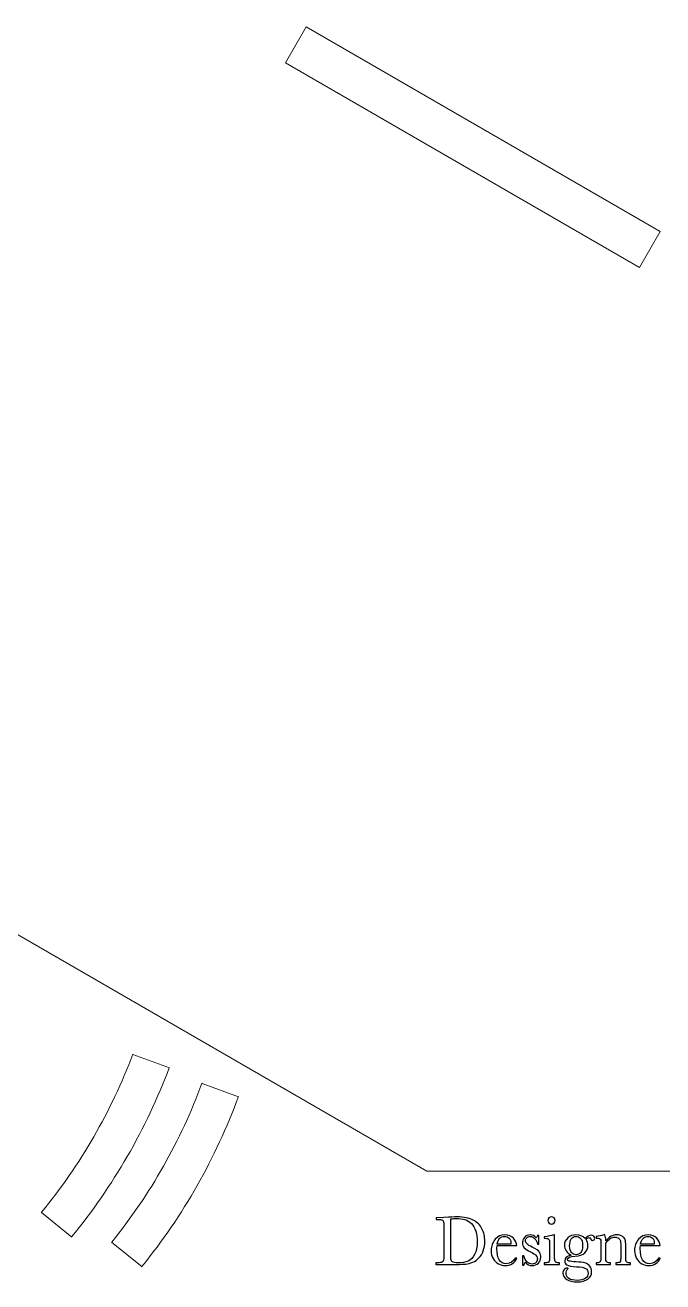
# Model space of a CAD drawing. Header units: centimetres. Extents: x -233 to -82, y 123 to 153.
# Drawn here: x -132.97 to -127.9, y 123.87 to 133.86 of the extents above; entities that cross this region are included whole.
import ezdxf

# ---------------------------------------------------------------- set-up
doc = ezdxf.new("R2010")
doc.units = ezdxf.units.CM
doc.header["$MEASUREMENT"] = 0
doc.layers.add('layer 1', color=7, linetype='Continuous')

msp = doc.modelspace()

# ---------------------------------------------------------------- linework, layer by layer
at = {"layer": 'layer 1', "color": 1, "lineweight": 9}
for points, knots in [([(-126.51636, 152.75145), (-126.51636, 152.75145), (-129.7739, 152.75145), (-129.7739, 152.75145), (-129.7739, 152.75145), (-129.7739, 152.75145), (-136.26995, 149.00072), (-136.26995, 149.00072), (-136.26995, 149.00072), (-136.26995, 149.00072), (-140.02277, 142.50252), (-140.02277, 142.50252), (-140.02277, 142.50252), (-140.02277, 142.50252), (-140.02277, 134.99898), (-140.02277, 134.99898), (-140.02277, 134.99898), (-140.02277, 134.99898), (-136.26995, 128.50081), (-136.26995, 128.50081), (-136.26995, 128.50081), (-136.26995, 128.50081), (-129.7739, 124.74796), (-129.7739, 124.74796), (-129.7739, 124.74796), (-129.7739, 124.74796), (-122.27036, 124.74796), (-122.27036, 124.74796), (-122.27036, 124.74796), (-122.27036, 124.74796), (-115.77213, 128.50081), (-115.77213, 128.50081), (-115.77213, 128.50081), (-115.77213, 128.50081), (-112.02146, 134.99898), (-112.02146, 134.99898), (-112.02146, 134.99898), (-112.02146, 134.99898), (-112.02146, 142.50252), (-112.02146, 142.50252), (-112.02146, 142.50252), (-112.02146, 142.50252), (-115.77213, 149.00072), (-115.77213, 149.00072), (-115.77213, 149.00072), (-115.77213, 149.00072), (-122.27036, 152.75145), (-122.27036, 152.75145), (-122.27036, 152.75145), (-122.27036, 152.75145), (-125.51514, 152.75145), (-125.51514, 152.75145)], [0, 0, 0, 0, 0.0714286, 0.0714286, 0.0714286, 0.0714286, 0.1428571, 0.1428571, 0.1428571, 0.1428571, 0.2142857, 0.2142857, 0.2142857, 0.2142857, 0.2857143, 0.2857143, 0.2857143, 0.2857143, 0.3571429, 0.3571429, 0.3571429, 0.3571429, 0.4285714, 0.4285714, 0.4285714, 0.4285714, 0.5, 0.5, 0.5, 0.5, 0.5714286, 0.5714286, 0.5714286, 0.5714286, 0.6428571, 0.6428571, 0.6428571, 0.6428571, 0.7142857, 0.7142857, 0.7142857, 0.7142857, 0.7857143, 0.7857143, 0.7857143, 0.7857143, 0.8571429, 0.8571429, 0.8571429, 0.8571429, 1, 1, 1, 1]), ([(-128.08057, 131.93404), (-128.08057, 131.93404), (-130.89788, 133.56176), (-130.89788, 133.56176), (-130.89788, 133.56176), (-130.89788, 133.56176), (-130.73281, 133.84747), (-130.73281, 133.84747), (-130.73281, 133.84747), (-130.73281, 133.84747), (-127.91547, 132.21983), (-127.91547, 132.21983), (-127.91547, 132.21983), (-127.91547, 132.21983), (-128.08057, 131.93404), (-128.08057, 131.93404)], [0, 0, 0, 0, 0.2, 0.2, 0.2, 0.2, 0.4, 0.4, 0.4, 0.4, 0.6, 0.6, 0.6, 0.6, 1, 1, 1, 1]), ([(-132.59908, 124.22368), (-132.26814, 124.62662), (-132.00571, 125.08125), (-131.82223, 125.56935), (-131.82223, 125.56935), (-131.82223, 125.56935), (-131.82078, 125.56769), (-131.82078, 125.56769), (-131.82078, 125.56769), (-131.82078, 125.56769), (-132.11073, 125.67564), (-132.11073, 125.67564), (-132.11073, 125.67564), (-132.11073, 125.67564), (-132.11154, 125.67808), (-132.11154, 125.67808), (-132.11154, 125.67808), (-132.28303, 125.22165), (-132.52845, 124.79659), (-132.83791, 124.41986), (-132.83791, 124.41986), (-132.83791, 124.41986), (-132.83886, 124.41834), (-132.83886, 124.41834), (-132.83886, 124.41834), (-132.83886, 124.41834), (-132.59756, 124.22149), (-132.59756, 124.22149)], [0, 0, 0, 0, 0.125, 0.125, 0.125, 0.125, 0.25, 0.25, 0.25, 0.25, 0.375, 0.375, 0.375, 0.375, 0.5, 0.5, 0.5, 0.5, 0.625, 0.625, 0.625, 0.625, 0.75, 0.75, 0.75, 0.75, 1, 1, 1, 1]), ([(-132.03887, 123.98869), (-131.71079, 124.39393), (-131.45153, 124.85039), (-131.27147, 125.33976), (-131.27147, 125.33976), (-131.27147, 125.33976), (-131.26999, 125.33814), (-131.26999, 125.33814), (-131.26999, 125.33814), (-131.26999, 125.33814), (-131.56072, 125.44408), (-131.56072, 125.44408), (-131.56072, 125.44408), (-131.56072, 125.44408), (-131.56153, 125.44644), (-131.56153, 125.44644), (-131.56153, 125.44644), (-131.7298, 124.98889), (-131.97227, 124.5621), (-132.27908, 124.18321), (-132.27908, 124.18321), (-132.27908, 124.18321), (-132.28003, 124.18166), (-132.28003, 124.18166), (-132.28003, 124.18166), (-132.28003, 124.18166), (-132.03736, 123.9865), (-132.03736, 123.9865)], [0, 0, 0, 0, 0.125, 0.125, 0.125, 0.125, 0.25, 0.25, 0.25, 0.25, 0.375, 0.375, 0.375, 0.375, 0.5, 0.5, 0.5, 0.5, 0.625, 0.625, 0.625, 0.625, 0.75, 0.75, 0.75, 0.75, 1, 1, 1, 1])]:
    msp.add_open_spline(points, degree=3, knots=knots, dxfattribs=at)
at = {"layer": 'layer 1'}
for points, knots in [([(-129.69833, 124.37602), (-129.69833, 124.37602), (-129.63689, 124.37906), (-129.63689, 124.37906), (-129.63689, 124.37906), (-129.58569, 124.38162), (-129.55113, 124.3829), (-129.53337, 124.3829), (-129.53337, 124.3829), (-129.47785, 124.3829), (-129.43449, 124.37442), (-129.40345, 124.35762), (-129.40345, 124.35762), (-129.37241, 124.34066), (-129.34937, 124.31778), (-129.33417, 124.28882), (-129.33417, 124.28882), (-129.31897, 124.25986), (-129.31145, 124.22642), (-129.31145, 124.1885), (-129.31145, 124.1885), (-129.31145, 124.16114), (-129.31561, 124.13618), (-129.32377, 124.11346), (-129.32377, 124.11346), (-129.33209, 124.09074), (-129.34345, 124.07186), (-129.35785, 124.05698), (-129.35785, 124.05698), (-129.37225, 124.0421), (-129.38889, 124.03074), (-129.40793, 124.0229), (-129.40793, 124.0229), (-129.42697, 124.01506), (-129.44505, 124.0101), (-129.46217, 124.00818), (-129.46217, 124.00818), (-129.47929, 124.00626), (-129.50329, 124.0053), (-129.53433, 124.0053), (-129.53433, 124.0053), (-129.53433, 124.0053), (-129.70009, 124.0053), (-129.70009, 124.0053), (-129.70009, 124.0053), (-129.70009, 124.0053), (-129.70009, 124.01794), (-129.70009, 124.01794), (-129.70009, 124.01794), (-129.70009, 124.01794), (-129.68457, 124.01794), (-129.68457, 124.01794), (-129.68457, 124.01794), (-129.66857, 124.01794), (-129.65753, 124.02002), (-129.65129, 124.02402), (-129.65129, 124.02402), (-129.64521, 124.02802), (-129.64121, 124.03442), (-129.63945, 124.0429), (-129.63945, 124.0429), (-129.63769, 124.05138), (-129.63689, 124.07138), (-129.63689, 124.10258), (-129.63689, 124.10258), (-129.63689, 124.10258), (-129.63689, 124.2829), (-129.63689, 124.2829), (-129.63689, 124.2829), (-129.63689, 124.31266), (-129.63769, 124.33186), (-129.63945, 124.34066), (-129.63945, 124.34066), (-129.64121, 124.3493), (-129.64489, 124.35522), (-129.65049, 124.35858), (-129.65049, 124.35858), (-129.65609, 124.36178), (-129.66841, 124.36338), (-129.68729, 124.36338), (-129.68729, 124.36338), (-129.68729, 124.36338), (-129.69833, 124.36338), (-129.69833, 124.36338), (-129.69833, 124.36338), (-129.69833, 124.36338), (-129.69833, 124.37602), (-129.69833, 124.37602)], [0, 0, 0, 0, 0.0434783, 0.0434783, 0.0434783, 0.0434783, 0.0869565, 0.0869565, 0.0869565, 0.0869565, 0.1304348, 0.1304348, 0.1304348, 0.1304348, 0.173913, 0.173913, 0.173913, 0.173913, 0.2173913, 0.2173913, 0.2173913, 0.2173913, 0.2608696, 0.2608696, 0.2608696, 0.2608696, 0.3043478, 0.3043478, 0.3043478, 0.3043478, 0.3478261, 0.3478261, 0.3478261, 0.3478261, 0.3913043, 0.3913043, 0.3913043, 0.3913043, 0.4347826, 0.4347826, 0.4347826, 0.4347826, 0.4782609, 0.4782609, 0.4782609, 0.4782609, 0.5217391, 0.5217391, 0.5217391, 0.5217391, 0.5652174, 0.5652174, 0.5652174, 0.5652174, 0.6086957, 0.6086957, 0.6086957, 0.6086957, 0.6521739, 0.6521739, 0.6521739, 0.6521739, 0.6956522, 0.6956522, 0.6956522, 0.6956522, 0.7391304, 0.7391304, 0.7391304, 0.7391304, 0.7826087, 0.7826087, 0.7826087, 0.7826087, 0.826087, 0.826087, 0.826087, 0.826087, 0.8695652, 0.8695652, 0.8695652, 0.8695652, 0.9130435, 0.9130435, 0.9130435, 0.9130435, 1, 1, 1, 1]), ([(-129.58313, 124.36834), (-129.58313, 124.36834), (-129.58313, 124.11858), (-129.58313, 124.11858), (-129.58313, 124.11858), (-129.58313, 124.08162), (-129.58249, 124.05794), (-129.58105, 124.04722), (-129.58105, 124.04722), (-129.57961, 124.0365), (-129.57545, 124.02914), (-129.56857, 124.02482), (-129.56857, 124.02482), (-129.56169, 124.0205), (-129.54729, 124.01826), (-129.52505, 124.01826), (-129.52505, 124.01826), (-129.49257, 124.01826), (-129.46569, 124.02274), (-129.44473, 124.0317), (-129.44473, 124.0317), (-129.42377, 124.0405), (-129.40633, 124.0581), (-129.39225, 124.08434), (-129.39225, 124.08434), (-129.37833, 124.11042), (-129.37129, 124.14386), (-129.37129, 124.1845), (-129.37129, 124.1845), (-129.37129, 124.21602), (-129.37529, 124.24434), (-129.38345, 124.26914), (-129.38345, 124.26914), (-129.39161, 124.29394), (-129.40345, 124.3141), (-129.41865, 124.32962), (-129.41865, 124.32962), (-129.43385, 124.34514), (-129.45081, 124.3557), (-129.46937, 124.3613), (-129.46937, 124.3613), (-129.48793, 124.3669), (-129.51177, 124.36962), (-129.54073, 124.36962), (-129.54073, 124.36962), (-129.55465, 124.36962), (-129.56889, 124.36914), (-129.58313, 124.36834)], [0, 0, 0, 0, 0.0769231, 0.0769231, 0.0769231, 0.0769231, 0.1538462, 0.1538462, 0.1538462, 0.1538462, 0.2307692, 0.2307692, 0.2307692, 0.2307692, 0.3076923, 0.3076923, 0.3076923, 0.3076923, 0.3846154, 0.3846154, 0.3846154, 0.3846154, 0.4615385, 0.4615385, 0.4615385, 0.4615385, 0.5384615, 0.5384615, 0.5384615, 0.5384615, 0.6153846, 0.6153846, 0.6153846, 0.6153846, 0.6923077, 0.6923077, 0.6923077, 0.6923077, 0.7692308, 0.7692308, 0.7692308, 0.7692308, 0.8461538, 0.8461538, 0.8461538, 0.8461538, 1, 1, 1, 1]), ([(-128.80953, 124.35538), (-128.80953, 124.36322), (-128.80665, 124.3701), (-128.80105, 124.37586), (-128.80105, 124.37586), (-128.79545, 124.38146), (-128.78873, 124.38434), (-128.78089, 124.38434), (-128.78089, 124.38434), (-128.77305, 124.38434), (-128.76633, 124.38146), (-128.76073, 124.37586), (-128.76073, 124.37586), (-128.75513, 124.3701), (-128.75241, 124.36322), (-128.75241, 124.35538), (-128.75241, 124.35538), (-128.75241, 124.34722), (-128.75513, 124.34034), (-128.76073, 124.33474), (-128.76073, 124.33474), (-128.76633, 124.32898), (-128.77305, 124.3261), (-128.78089, 124.3261), (-128.78089, 124.3261), (-128.78873, 124.3261), (-128.79545, 124.32898), (-128.80105, 124.33474), (-128.80105, 124.33474), (-128.80665, 124.34034), (-128.80953, 124.34722), (-128.80953, 124.35538)], [0, 0, 0, 0, 0.1111111, 0.1111111, 0.1111111, 0.1111111, 0.2222222, 0.2222222, 0.2222222, 0.2222222, 0.3333333, 0.3333333, 0.3333333, 0.3333333, 0.4444444, 0.4444444, 0.4444444, 0.4444444, 0.5555556, 0.5555556, 0.5555556, 0.5555556, 0.6666667, 0.6666667, 0.6666667, 0.6666667, 0.7777778, 0.7777778, 0.7777778, 0.7777778, 1, 1, 1, 1]), ([(-129.05705, 124.15474), (-129.05705, 124.15474), (-129.21449, 124.15474), (-129.21449, 124.15474), (-129.21449, 124.15474), (-129.21513, 124.14386), (-129.21545, 124.1357), (-129.21545, 124.13042), (-129.21545, 124.13042), (-129.21545, 124.09074), (-129.20921, 124.06098), (-129.19689, 124.04098), (-129.19689, 124.04098), (-129.18457, 124.02098), (-129.16601, 124.01106), (-129.14137, 124.01106), (-129.14137, 124.01106), (-129.10793, 124.01106), (-129.08425, 124.0261), (-129.07033, 124.05602), (-129.07033, 124.05602), (-129.07033, 124.05602), (-129.05705, 124.05602), (-129.05705, 124.05602), (-129.05705, 124.05602), (-129.06297, 124.0373), (-129.07449, 124.02258), (-129.09193, 124.01202), (-129.09193, 124.01202), (-129.10937, 124.00146), (-129.12841, 123.99618), (-129.14905, 123.99618), (-129.14905, 123.99618), (-129.16809, 123.99618), (-129.18617, 124.00098), (-129.20313, 124.01074), (-129.20313, 124.01074), (-129.22025, 124.02034), (-129.23417, 124.03394), (-129.24489, 124.0517), (-129.24489, 124.0517), (-129.25577, 124.0693), (-129.26121, 124.09074), (-129.26121, 124.11586), (-129.26121, 124.11586), (-129.26121, 124.15154), (-129.25081, 124.18114), (-129.22985, 124.20482), (-129.22985, 124.20482), (-129.20889, 124.22834), (-129.18281, 124.24018), (-129.15129, 124.24018), (-129.15129, 124.24018), (-129.12169, 124.24018), (-129.09881, 124.23122), (-129.08265, 124.21314), (-129.08265, 124.21314), (-129.06649, 124.19506), (-129.05801, 124.1757), (-129.05705, 124.15474)], [0, 0, 0, 0, 0.0625, 0.0625, 0.0625, 0.0625, 0.125, 0.125, 0.125, 0.125, 0.1875, 0.1875, 0.1875, 0.1875, 0.25, 0.25, 0.25, 0.25, 0.3125, 0.3125, 0.3125, 0.3125, 0.375, 0.375, 0.375, 0.375, 0.4375, 0.4375, 0.4375, 0.4375, 0.5, 0.5, 0.5, 0.5, 0.5625, 0.5625, 0.5625, 0.5625, 0.625, 0.625, 0.625, 0.625, 0.6875, 0.6875, 0.6875, 0.6875, 0.75, 0.75, 0.75, 0.75, 0.8125, 0.8125, 0.8125, 0.8125, 0.875, 0.875, 0.875, 0.875, 1, 1, 1, 1]), ([(-129.01273, 123.9981), (-129.01273, 123.9981), (-129.01273, 124.07234), (-129.01273, 124.07234), (-129.01273, 124.07234), (-129.01273, 124.07234), (-129.00201, 124.07234), (-129.00201, 124.07234), (-129.00201, 124.07234), (-128.98953, 124.02946), (-128.96713, 124.00802), (-128.93497, 124.00802), (-128.93497, 124.00802), (-128.92105, 124.00802), (-128.91049, 124.01234), (-128.90361, 124.02082), (-128.90361, 124.02082), (-128.89673, 124.0293), (-128.89337, 124.03842), (-128.89337, 124.0485), (-128.89337, 124.0485), (-128.89337, 124.06034), (-128.89705, 124.06994), (-128.90441, 124.07746), (-128.90441, 124.07746), (-128.91193, 124.08498), (-128.92665, 124.0941), (-128.94825, 124.10482), (-128.94825, 124.10482), (-128.97113, 124.11602), (-128.98745, 124.12706), (-128.99737, 124.13794), (-128.99737, 124.13794), (-129.00729, 124.1485), (-129.01225, 124.16162), (-129.01225, 124.1773), (-129.01225, 124.1773), (-129.01225, 124.19218), (-129.00697, 124.20626), (-128.99625, 124.21986), (-128.99625, 124.21986), (-128.98553, 124.23346), (-128.97065, 124.24018), (-128.95129, 124.24018), (-128.95129, 124.24018), (-128.93161, 124.24018), (-128.91545, 124.23218), (-128.90249, 124.21618), (-128.90249, 124.21618), (-128.89977, 124.2189), (-128.89609, 124.22562), (-128.89177, 124.23618), (-128.89177, 124.23618), (-128.89177, 124.23618), (-128.88153, 124.23618), (-128.88153, 124.23618), (-128.88153, 124.23618), (-128.88153, 124.23618), (-128.88153, 124.16658), (-128.88153, 124.16658), (-128.88153, 124.16658), (-128.88153, 124.16658), (-128.89177, 124.16658), (-128.89177, 124.16658), (-128.89177, 124.16658), (-128.89545, 124.18322), (-128.90249, 124.19762), (-128.91305, 124.20962), (-128.91305, 124.20962), (-128.92361, 124.22162), (-128.93609, 124.2277), (-128.95049, 124.2277), (-128.95049, 124.2277), (-128.96153, 124.2277), (-128.97033, 124.22434), (-128.97721, 124.21762), (-128.97721, 124.21762), (-128.98409, 124.21074), (-128.98745, 124.2029), (-128.98745, 124.19378), (-128.98745, 124.19378), (-128.98745, 124.18386), (-128.98361, 124.17538), (-128.97609, 124.16818), (-128.97609, 124.16818), (-128.96873, 124.16082), (-128.95465, 124.1525), (-128.93385, 124.14306), (-128.93385, 124.14306), (-128.90265, 124.12898), (-128.88361, 124.11522), (-128.87657, 124.10178), (-128.87657, 124.10178), (-128.86969, 124.08818), (-128.86617, 124.07506), (-128.86617, 124.06258), (-128.86617, 124.06258), (-128.86617, 124.0429), (-128.87257, 124.02706), (-128.88553, 124.01474), (-128.88553, 124.01474), (-128.89849, 124.00242), (-128.91481, 123.99618), (-128.93449, 123.99618), (-128.93449, 123.99618), (-128.95513, 123.99618), (-128.97369, 124.00466), (-128.98985, 124.02178), (-128.98985, 124.02178), (-128.99481, 124.01634), (-128.99897, 124.0085), (-129.00201, 123.9981), (-129.00201, 123.9981), (-129.00201, 123.9981), (-129.01273, 123.9981), (-129.01273, 123.9981)], [0, 0, 0, 0, 0.0333333, 0.0333333, 0.0333333, 0.0333333, 0.0666667, 0.0666667, 0.0666667, 0.0666667, 0.1, 0.1, 0.1, 0.1, 0.1333333, 0.1333333, 0.1333333, 0.1333333, 0.1666667, 0.1666667, 0.1666667, 0.1666667, 0.2, 0.2, 0.2, 0.2, 0.2333333, 0.2333333, 0.2333333, 0.2333333, 0.2666667, 0.2666667, 0.2666667, 0.2666667, 0.3, 0.3, 0.3, 0.3, 0.3333333, 0.3333333, 0.3333333, 0.3333333, 0.3666667, 0.3666667, 0.3666667, 0.3666667, 0.4, 0.4, 0.4, 0.4, 0.4333333, 0.4333333, 0.4333333, 0.4333333, 0.4666667, 0.4666667, 0.4666667, 0.4666667, 0.5, 0.5, 0.5, 0.5, 0.5333333, 0.5333333, 0.5333333, 0.5333333, 0.5666667, 0.5666667, 0.5666667, 0.5666667, 0.6, 0.6, 0.6, 0.6, 0.6333333, 0.6333333, 0.6333333, 0.6333333, 0.6666667, 0.6666667, 0.6666667, 0.6666667, 0.7, 0.7, 0.7, 0.7, 0.7333333, 0.7333333, 0.7333333, 0.7333333, 0.7666667, 0.7666667, 0.7666667, 0.7666667, 0.8, 0.8, 0.8, 0.8, 0.8333333, 0.8333333, 0.8333333, 0.8333333, 0.8666667, 0.8666667, 0.8666667, 0.8666667, 0.9, 0.9, 0.9, 0.9, 0.9333333, 0.9333333, 0.9333333, 0.9333333, 1, 1, 1, 1]), ([(-128.75641, 124.24018), (-128.75641, 124.24018), (-128.75641, 124.08274), (-128.75641, 124.08274), (-128.75641, 124.08274), (-128.75641, 124.05858), (-128.75609, 124.04354), (-128.75529, 124.0373), (-128.75529, 124.0373), (-128.75449, 124.03106), (-128.75193, 124.02626), (-128.74729, 124.0229), (-128.74729, 124.0229), (-128.74265, 124.01954), (-128.73449, 124.01794), (-128.72265, 124.01794), (-128.72265, 124.01794), (-128.72265, 124.01794), (-128.71689, 124.01794), (-128.71689, 124.01794), (-128.71689, 124.01794), (-128.71689, 124.01794), (-128.71689, 124.0053), (-128.71689, 124.0053), (-128.71689, 124.0053), (-128.71689, 124.0053), (-128.83849, 124.0053), (-128.83849, 124.0053), (-128.83849, 124.0053), (-128.83849, 124.0053), (-128.83849, 124.01794), (-128.83849, 124.01794), (-128.83849, 124.01794), (-128.83849, 124.01794), (-128.82905, 124.01794), (-128.82905, 124.01794), (-128.82905, 124.01794), (-128.81609, 124.01794), (-128.80761, 124.01986), (-128.80361, 124.0237), (-128.80361, 124.0237), (-128.79961, 124.02738), (-128.79737, 124.03186), (-128.79673, 124.03714), (-128.79673, 124.03714), (-128.79609, 124.04242), (-128.79577, 124.05762), (-128.79577, 124.08274), (-128.79577, 124.08274), (-128.79577, 124.08274), (-128.79577, 124.15106), (-128.79577, 124.15106), (-128.79577, 124.15106), (-128.79577, 124.17746), (-128.79705, 124.19378), (-128.79945, 124.1997), (-128.79945, 124.1997), (-128.80185, 124.20562), (-128.80521, 124.2093), (-128.80937, 124.21074), (-128.80937, 124.21074), (-128.81353, 124.21218), (-128.82073, 124.21282), (-128.83097, 124.21282), (-128.83097, 124.21282), (-128.83097, 124.21282), (-128.83849, 124.21282), (-128.83849, 124.21282), (-128.83849, 124.21282), (-128.83849, 124.21282), (-128.83849, 124.22546), (-128.83849, 124.22546), (-128.83849, 124.22546), (-128.80569, 124.22882), (-128.78041, 124.23362), (-128.76233, 124.24018), (-128.76233, 124.24018), (-128.76233, 124.24018), (-128.75641, 124.24018), (-128.75641, 124.24018)], [0, 0, 0, 0, 0.047619, 0.047619, 0.047619, 0.047619, 0.0952381, 0.0952381, 0.0952381, 0.0952381, 0.1428571, 0.1428571, 0.1428571, 0.1428571, 0.1904762, 0.1904762, 0.1904762, 0.1904762, 0.2380952, 0.2380952, 0.2380952, 0.2380952, 0.2857143, 0.2857143, 0.2857143, 0.2857143, 0.3333333, 0.3333333, 0.3333333, 0.3333333, 0.3809524, 0.3809524, 0.3809524, 0.3809524, 0.4285714, 0.4285714, 0.4285714, 0.4285714, 0.4761905, 0.4761905, 0.4761905, 0.4761905, 0.5238095, 0.5238095, 0.5238095, 0.5238095, 0.5714286, 0.5714286, 0.5714286, 0.5714286, 0.6190476, 0.6190476, 0.6190476, 0.6190476, 0.6666667, 0.6666667, 0.6666667, 0.6666667, 0.7142857, 0.7142857, 0.7142857, 0.7142857, 0.7619048, 0.7619048, 0.7619048, 0.7619048, 0.8095238, 0.8095238, 0.8095238, 0.8095238, 0.8571429, 0.8571429, 0.8571429, 0.8571429, 0.9047619, 0.9047619, 0.9047619, 0.9047619, 1, 1, 1, 1]), ([(-128.51274, 124.21122), (-128.49706, 124.22882), (-128.48122, 124.23762), (-128.46522, 124.23762), (-128.46522, 124.23762), (-128.45642, 124.23762), (-128.4497, 124.23522), (-128.44474, 124.23058), (-128.44474, 124.23058), (-128.43994, 124.22578), (-128.43754, 124.2205), (-128.43754, 124.21474), (-128.43754, 124.21474), (-128.43754, 124.20258), (-128.44298, 124.1965), (-128.45402, 124.1965), (-128.45402, 124.1965), (-128.4601, 124.1965), (-128.46538, 124.20034), (-128.4697, 124.20786), (-128.4697, 124.20786), (-128.4737, 124.2149), (-128.47802, 124.21842), (-128.48234, 124.21842), (-128.48234, 124.21842), (-128.48938, 124.21842), (-128.49706, 124.21362), (-128.50554, 124.20402), (-128.50554, 124.20402), (-128.49594, 124.18898), (-128.49114, 124.17298), (-128.49114, 124.15602), (-128.49114, 124.15602), (-128.49114, 124.1341), (-128.49914, 124.11458), (-128.51498, 124.09762), (-128.51498, 124.09762), (-128.53082, 124.0805), (-128.55738, 124.07138), (-128.59482, 124.0701), (-128.59482, 124.0701), (-128.6337, 124.06882), (-128.65322, 124.06098), (-128.65322, 124.04642), (-128.65322, 124.04642), (-128.65322, 124.03954), (-128.6489, 124.03474), (-128.6401, 124.03202), (-128.6401, 124.03202), (-128.63146, 124.02914), (-128.61322, 124.0269), (-128.58554, 124.02546), (-128.58554, 124.02546), (-128.55514, 124.02402), (-128.53178, 124.02114), (-128.51546, 124.01698), (-128.51546, 124.01698), (-128.49914, 124.01282), (-128.48602, 124.0045), (-128.47626, 123.99202), (-128.47626, 123.99202), (-128.4665, 123.97954), (-128.4617, 123.96466), (-128.4617, 123.94738), (-128.4617, 123.94738), (-128.4617, 123.92322), (-128.47162, 123.90354), (-128.49146, 123.88866), (-128.49146, 123.88866), (-128.5113, 123.87378), (-128.53994, 123.86642), (-128.57722, 123.86642), (-128.57722, 123.86642), (-128.6113, 123.86642), (-128.63866, 123.87298), (-128.6593, 123.88626), (-128.6593, 123.88626), (-128.67993, 123.89954), (-128.69017, 123.91618), (-128.69017, 123.93634), (-128.69017, 123.93634), (-128.69017, 123.94754), (-128.68729, 123.95666), (-128.68137, 123.96386), (-128.68137, 123.96386), (-128.67545, 123.97106), (-128.66714, 123.97474), (-128.65626, 123.97474), (-128.65626, 123.97474), (-128.65338, 123.97474), (-128.65066, 123.97426), (-128.64826, 123.9733), (-128.64826, 123.9733), (-128.65962, 123.96082), (-128.66538, 123.94754), (-128.66538, 123.93362), (-128.66538, 123.93362), (-128.66538, 123.91746), (-128.65786, 123.90418), (-128.64266, 123.89346), (-128.64266, 123.89346), (-128.62746, 123.8829), (-128.6049, 123.87762), (-128.57466, 123.87762), (-128.57466, 123.87762), (-128.54794, 123.87762), (-128.52698, 123.88306), (-128.51194, 123.89378), (-128.51194, 123.89378), (-128.49706, 123.9045), (-128.48954, 123.91826), (-128.48954, 123.93506), (-128.48954, 123.93506), (-128.48954, 123.95346), (-128.49626, 123.96642), (-128.5097, 123.97394), (-128.5097, 123.97394), (-128.52314, 123.9813), (-128.54698, 123.98562), (-128.58138, 123.98706), (-128.58138, 123.98706), (-128.6209, 123.98882), (-128.6465, 123.99362), (-128.65818, 124.00178), (-128.65818, 124.00178), (-128.67002, 124.00962), (-128.67593, 124.01986), (-128.67593, 124.03234), (-128.67593, 124.03234), (-128.67593, 124.05634), (-128.65914, 124.07154), (-128.62538, 124.07778), (-128.62538, 124.07778), (-128.64282, 124.08802), (-128.65594, 124.09986), (-128.66474, 124.11314), (-128.66474, 124.11314), (-128.67353, 124.12642), (-128.67801, 124.14114), (-128.67801, 124.15746), (-128.67801, 124.15746), (-128.67801, 124.18034), (-128.6689, 124.19986), (-128.65082, 124.21602), (-128.65082, 124.21602), (-128.63274, 124.23218), (-128.6113, 124.24018), (-128.5865, 124.24018), (-128.5865, 124.24018), (-128.55594, 124.24018), (-128.5313, 124.23058), (-128.51274, 124.21122)], [0, 0, 0, 0, 0.025641, 0.025641, 0.025641, 0.025641, 0.0512821, 0.0512821, 0.0512821, 0.0512821, 0.0769231, 0.0769231, 0.0769231, 0.0769231, 0.1025641, 0.1025641, 0.1025641, 0.1025641, 0.1282051, 0.1282051, 0.1282051, 0.1282051, 0.1538462, 0.1538462, 0.1538462, 0.1538462, 0.1794872, 0.1794872, 0.1794872, 0.1794872, 0.2051282, 0.2051282, 0.2051282, 0.2051282, 0.2307692, 0.2307692, 0.2307692, 0.2307692, 0.2564103, 0.2564103, 0.2564103, 0.2564103, 0.2820513, 0.2820513, 0.2820513, 0.2820513, 0.3076923, 0.3076923, 0.3076923, 0.3076923, 0.3333333, 0.3333333, 0.3333333, 0.3333333, 0.3589744, 0.3589744, 0.3589744, 0.3589744, 0.3846154, 0.3846154, 0.3846154, 0.3846154, 0.4102564, 0.4102564, 0.4102564, 0.4102564, 0.4358974, 0.4358974, 0.4358974, 0.4358974, 0.4615385, 0.4615385, 0.4615385, 0.4615385, 0.4871795, 0.4871795, 0.4871795, 0.4871795, 0.5128205, 0.5128205, 0.5128205, 0.5128205, 0.5384615, 0.5384615, 0.5384615, 0.5384615, 0.5641026, 0.5641026, 0.5641026, 0.5641026, 0.5897436, 0.5897436, 0.5897436, 0.5897436, 0.6153846, 0.6153846, 0.6153846, 0.6153846, 0.6410256, 0.6410256, 0.6410256, 0.6410256, 0.6666667, 0.6666667, 0.6666667, 0.6666667, 0.6923077, 0.6923077, 0.6923077, 0.6923077, 0.7179487, 0.7179487, 0.7179487, 0.7179487, 0.7435897, 0.7435897, 0.7435897, 0.7435897, 0.7692308, 0.7692308, 0.7692308, 0.7692308, 0.7948718, 0.7948718, 0.7948718, 0.7948718, 0.8205128, 0.8205128, 0.8205128, 0.8205128, 0.8461538, 0.8461538, 0.8461538, 0.8461538, 0.8717949, 0.8717949, 0.8717949, 0.8717949, 0.8974359, 0.8974359, 0.8974359, 0.8974359, 0.9230769, 0.9230769, 0.9230769, 0.9230769, 0.9487179, 0.9487179, 0.9487179, 0.9487179, 1, 1, 1, 1]), ([(-128.36378, 124.24018), (-128.36378, 124.24018), (-128.35642, 124.24018), (-128.35642, 124.24018), (-128.35642, 124.24018), (-128.3521, 124.22882), (-128.3497, 124.2133), (-128.34922, 124.19362), (-128.34922, 124.19362), (-128.33594, 124.20914), (-128.32218, 124.22082), (-128.30762, 124.22866), (-128.30762, 124.22866), (-128.29306, 124.23634), (-128.27802, 124.24018), (-128.26218, 124.24018), (-128.26218, 124.24018), (-128.2441, 124.24018), (-128.22938, 124.23634), (-128.21786, 124.22882), (-128.21786, 124.22882), (-128.20634, 124.2213), (-128.19898, 124.21202), (-128.19562, 124.20114), (-128.19562, 124.20114), (-128.19226, 124.1901), (-128.19066, 124.17426), (-128.19066, 124.1533), (-128.19066, 124.1533), (-128.19066, 124.1533), (-128.19066, 124.08274), (-128.19066, 124.08274), (-128.19066, 124.08274), (-128.19066, 124.05666), (-128.19018, 124.04066), (-128.18922, 124.03506), (-128.18922, 124.03506), (-128.18842, 124.02946), (-128.18554, 124.02514), (-128.18058, 124.02226), (-128.18058, 124.02226), (-128.17578, 124.01938), (-128.16682, 124.01794), (-128.15386, 124.01794), (-128.15386, 124.01794), (-128.15386, 124.01794), (-128.15386, 124.0053), (-128.15386, 124.0053), (-128.15386, 124.0053), (-128.15386, 124.0053), (-128.26922, 124.0053), (-128.26922, 124.0053), (-128.26922, 124.0053), (-128.26922, 124.0053), (-128.26922, 124.01794), (-128.26922, 124.01794), (-128.26922, 124.01794), (-128.26922, 124.01794), (-128.2641, 124.01794), (-128.2641, 124.01794), (-128.2641, 124.01794), (-128.25082, 124.01794), (-128.24218, 124.01986), (-128.23818, 124.02386), (-128.23818, 124.02386), (-128.23418, 124.0277), (-128.23178, 124.03218), (-128.2313, 124.0373), (-128.2313, 124.0373), (-128.23082, 124.04242), (-128.2305, 124.05762), (-128.2305, 124.08274), (-128.2305, 124.08274), (-128.2305, 124.08274), (-128.2305, 124.15554), (-128.2305, 124.15554), (-128.2305, 124.15554), (-128.2305, 124.1733), (-128.2313, 124.1861), (-128.23306, 124.19378), (-128.23306, 124.19378), (-128.23482, 124.2013), (-128.23946, 124.20802), (-128.24698, 124.21394), (-128.24698, 124.21394), (-128.25466, 124.21986), (-128.26442, 124.22274), (-128.2761, 124.22274), (-128.2761, 124.22274), (-128.28954, 124.22274), (-128.30234, 124.21874), (-128.3145, 124.21074), (-128.3145, 124.21074), (-128.32682, 124.20274), (-128.33834, 124.19074), (-128.34922, 124.17474), (-128.34922, 124.17474), (-128.34922, 124.17474), (-128.34922, 124.08274), (-128.34922, 124.08274), (-128.34922, 124.08274), (-128.34922, 124.05666), (-128.34874, 124.04066), (-128.34762, 124.03506), (-128.34762, 124.03506), (-128.34666, 124.02946), (-128.34378, 124.02514), (-128.33882, 124.02226), (-128.33882, 124.02226), (-128.33402, 124.01938), (-128.32506, 124.01794), (-128.31178, 124.01794), (-128.31178, 124.01794), (-128.31178, 124.01794), (-128.31178, 124.0053), (-128.31178, 124.0053), (-128.31178, 124.0053), (-128.31178, 124.0053), (-128.42586, 124.0053), (-128.42586, 124.0053), (-128.42586, 124.0053), (-128.42586, 124.0053), (-128.42586, 124.01794), (-128.42586, 124.01794), (-128.42586, 124.01794), (-128.41322, 124.01794), (-128.40426, 124.01922), (-128.3993, 124.02178), (-128.3993, 124.02178), (-128.39434, 124.02434), (-128.3913, 124.02834), (-128.39018, 124.03362), (-128.39018, 124.03362), (-128.38906, 124.0389), (-128.38842, 124.05522), (-128.38842, 124.08274), (-128.38842, 124.08274), (-128.38842, 124.08274), (-128.38842, 124.14994), (-128.38842, 124.14994), (-128.38842, 124.14994), (-128.38842, 124.17634), (-128.3889, 124.19234), (-128.38986, 124.19794), (-128.38986, 124.19794), (-128.39082, 124.20354), (-128.3937, 124.2077), (-128.39866, 124.21058), (-128.39866, 124.21058), (-128.40362, 124.2133), (-128.41258, 124.21474), (-128.42586, 124.21474), (-128.42586, 124.21474), (-128.42586, 124.21474), (-128.42586, 124.22738), (-128.42586, 124.22738), (-128.42586, 124.22738), (-128.40554, 124.22962), (-128.3849, 124.23394), (-128.36378, 124.24018)], [0, 0, 0, 0, 0.0243902, 0.0243902, 0.0243902, 0.0243902, 0.0487805, 0.0487805, 0.0487805, 0.0487805, 0.0731707, 0.0731707, 0.0731707, 0.0731707, 0.097561, 0.097561, 0.097561, 0.097561, 0.1219512, 0.1219512, 0.1219512, 0.1219512, 0.1463415, 0.1463415, 0.1463415, 0.1463415, 0.1707317, 0.1707317, 0.1707317, 0.1707317, 0.195122, 0.195122, 0.195122, 0.195122, 0.2195122, 0.2195122, 0.2195122, 0.2195122, 0.2439024, 0.2439024, 0.2439024, 0.2439024, 0.2682927, 0.2682927, 0.2682927, 0.2682927, 0.2926829, 0.2926829, 0.2926829, 0.2926829, 0.3170732, 0.3170732, 0.3170732, 0.3170732, 0.3414634, 0.3414634, 0.3414634, 0.3414634, 0.3658537, 0.3658537, 0.3658537, 0.3658537, 0.3902439, 0.3902439, 0.3902439, 0.3902439, 0.4146341, 0.4146341, 0.4146341, 0.4146341, 0.4390244, 0.4390244, 0.4390244, 0.4390244, 0.4634146, 0.4634146, 0.4634146, 0.4634146, 0.4878049, 0.4878049, 0.4878049, 0.4878049, 0.5121951, 0.5121951, 0.5121951, 0.5121951, 0.5365854, 0.5365854, 0.5365854, 0.5365854, 0.5609756, 0.5609756, 0.5609756, 0.5609756, 0.5853659, 0.5853659, 0.5853659, 0.5853659, 0.6097561, 0.6097561, 0.6097561, 0.6097561, 0.6341463, 0.6341463, 0.6341463, 0.6341463, 0.6585366, 0.6585366, 0.6585366, 0.6585366, 0.6829268, 0.6829268, 0.6829268, 0.6829268, 0.7073171, 0.7073171, 0.7073171, 0.7073171, 0.7317073, 0.7317073, 0.7317073, 0.7317073, 0.7560976, 0.7560976, 0.7560976, 0.7560976, 0.7804878, 0.7804878, 0.7804878, 0.7804878, 0.804878, 0.804878, 0.804878, 0.804878, 0.8292683, 0.8292683, 0.8292683, 0.8292683, 0.8536585, 0.8536585, 0.8536585, 0.8536585, 0.8780488, 0.8780488, 0.8780488, 0.8780488, 0.902439, 0.902439, 0.902439, 0.902439, 0.9268293, 0.9268293, 0.9268293, 0.9268293, 0.9512195, 0.9512195, 0.9512195, 0.9512195, 1, 1, 1, 1]), ([(-127.91626, 124.15474), (-127.91626, 124.15474), (-128.0737, 124.15474), (-128.0737, 124.15474), (-128.0737, 124.15474), (-128.07434, 124.14386), (-128.07466, 124.1357), (-128.07466, 124.13042), (-128.07466, 124.13042), (-128.07466, 124.09074), (-128.06842, 124.06098), (-128.0561, 124.04098), (-128.0561, 124.04098), (-128.04378, 124.02098), (-128.02522, 124.01106), (-128.00058, 124.01106), (-128.00058, 124.01106), (-127.96714, 124.01106), (-127.94346, 124.0261), (-127.92954, 124.05602), (-127.92954, 124.05602), (-127.92954, 124.05602), (-127.91626, 124.05602), (-127.91626, 124.05602), (-127.91626, 124.05602), (-127.92218, 124.0373), (-127.9337, 124.02258), (-127.95114, 124.01202), (-127.95114, 124.01202), (-127.96858, 124.00146), (-127.98762, 123.99618), (-128.00826, 123.99618), (-128.00826, 123.99618), (-128.0273, 123.99618), (-128.04538, 124.00098), (-128.06234, 124.01074), (-128.06234, 124.01074), (-128.07946, 124.02034), (-128.09338, 124.03394), (-128.1041, 124.0517), (-128.1041, 124.0517), (-128.11498, 124.0693), (-128.12042, 124.09074), (-128.12042, 124.11586), (-128.12042, 124.11586), (-128.12042, 124.15154), (-128.11002, 124.18114), (-128.08906, 124.20482), (-128.08906, 124.20482), (-128.0681, 124.22834), (-128.04202, 124.24018), (-128.0105, 124.24018), (-128.0105, 124.24018), (-127.9809, 124.24018), (-127.95802, 124.23122), (-127.94186, 124.21314), (-127.94186, 124.21314), (-127.9257, 124.19506), (-127.91722, 124.1757), (-127.91626, 124.15474)], [0, 0, 0, 0, 0.0625, 0.0625, 0.0625, 0.0625, 0.125, 0.125, 0.125, 0.125, 0.1875, 0.1875, 0.1875, 0.1875, 0.25, 0.25, 0.25, 0.25, 0.3125, 0.3125, 0.3125, 0.3125, 0.375, 0.375, 0.375, 0.375, 0.4375, 0.4375, 0.4375, 0.4375, 0.5, 0.5, 0.5, 0.5, 0.5625, 0.5625, 0.5625, 0.5625, 0.625, 0.625, 0.625, 0.625, 0.6875, 0.6875, 0.6875, 0.6875, 0.75, 0.75, 0.75, 0.75, 0.8125, 0.8125, 0.8125, 0.8125, 0.875, 0.875, 0.875, 0.875, 1, 1, 1, 1]), ([(-129.10521, 124.16578), (-129.10473, 124.16994), (-129.10441, 124.17362), (-129.10441, 124.17698), (-129.10441, 124.17698), (-129.10441, 124.19314), (-129.10921, 124.20578), (-129.11865, 124.21474), (-129.11865, 124.21474), (-129.12809, 124.22354), (-129.13977, 124.22802), (-129.15353, 124.22802), (-129.15353, 124.22802), (-129.18697, 124.22802), (-129.20681, 124.20722), (-129.21337, 124.16578), (-129.21337, 124.16578), (-129.21337, 124.16578), (-129.10521, 124.16578), (-129.10521, 124.16578)], [0, 0, 0, 0, 0.1666667, 0.1666667, 0.1666667, 0.1666667, 0.3333333, 0.3333333, 0.3333333, 0.3333333, 0.5, 0.5, 0.5, 0.5, 0.6666667, 0.6666667, 0.6666667, 0.6666667, 1, 1, 1, 1]), ([(-128.63674, 124.15106), (-128.63674, 124.12738), (-128.63178, 124.1101), (-128.62202, 124.09906), (-128.62202, 124.09906), (-128.61226, 124.08802), (-128.59994, 124.08242), (-128.5849, 124.08242), (-128.5849, 124.08242), (-128.57098, 124.08242), (-128.55898, 124.08786), (-128.5489, 124.0989), (-128.5489, 124.0989), (-128.53882, 124.10978), (-128.53386, 124.12882), (-128.53386, 124.15586), (-128.53386, 124.15586), (-128.53386, 124.1829), (-128.53914, 124.20162), (-128.54986, 124.21202), (-128.54986, 124.21202), (-128.56058, 124.22226), (-128.57258, 124.22738), (-128.58602, 124.22738), (-128.58602, 124.22738), (-128.60282, 124.22738), (-128.61546, 124.22114), (-128.62394, 124.2085), (-128.62394, 124.2085), (-128.63242, 124.19586), (-128.63674, 124.17666), (-128.63674, 124.15106)], [0, 0, 0, 0, 0.1111111, 0.1111111, 0.1111111, 0.1111111, 0.2222222, 0.2222222, 0.2222222, 0.2222222, 0.3333333, 0.3333333, 0.3333333, 0.3333333, 0.4444444, 0.4444444, 0.4444444, 0.4444444, 0.5555556, 0.5555556, 0.5555556, 0.5555556, 0.6666667, 0.6666667, 0.6666667, 0.6666667, 0.7777778, 0.7777778, 0.7777778, 0.7777778, 1, 1, 1, 1]), ([(-127.96442, 124.16578), (-127.96394, 124.16994), (-127.96362, 124.17362), (-127.96362, 124.17698), (-127.96362, 124.17698), (-127.96362, 124.19314), (-127.96842, 124.20578), (-127.97786, 124.21474), (-127.97786, 124.21474), (-127.9873, 124.22354), (-127.99898, 124.22802), (-128.01274, 124.22802), (-128.01274, 124.22802), (-128.04618, 124.22802), (-128.06602, 124.20722), (-128.07258, 124.16578), (-128.07258, 124.16578), (-128.07258, 124.16578), (-127.96442, 124.16578), (-127.96442, 124.16578)], [0, 0, 0, 0, 0.1666667, 0.1666667, 0.1666667, 0.1666667, 0.3333333, 0.3333333, 0.3333333, 0.3333333, 0.5, 0.5, 0.5, 0.5, 0.6666667, 0.6666667, 0.6666667, 0.6666667, 1, 1, 1, 1])]:
    msp.add_open_spline(points, degree=3, knots=knots, dxfattribs=at)

doc.saveas('drawing.dxf')
